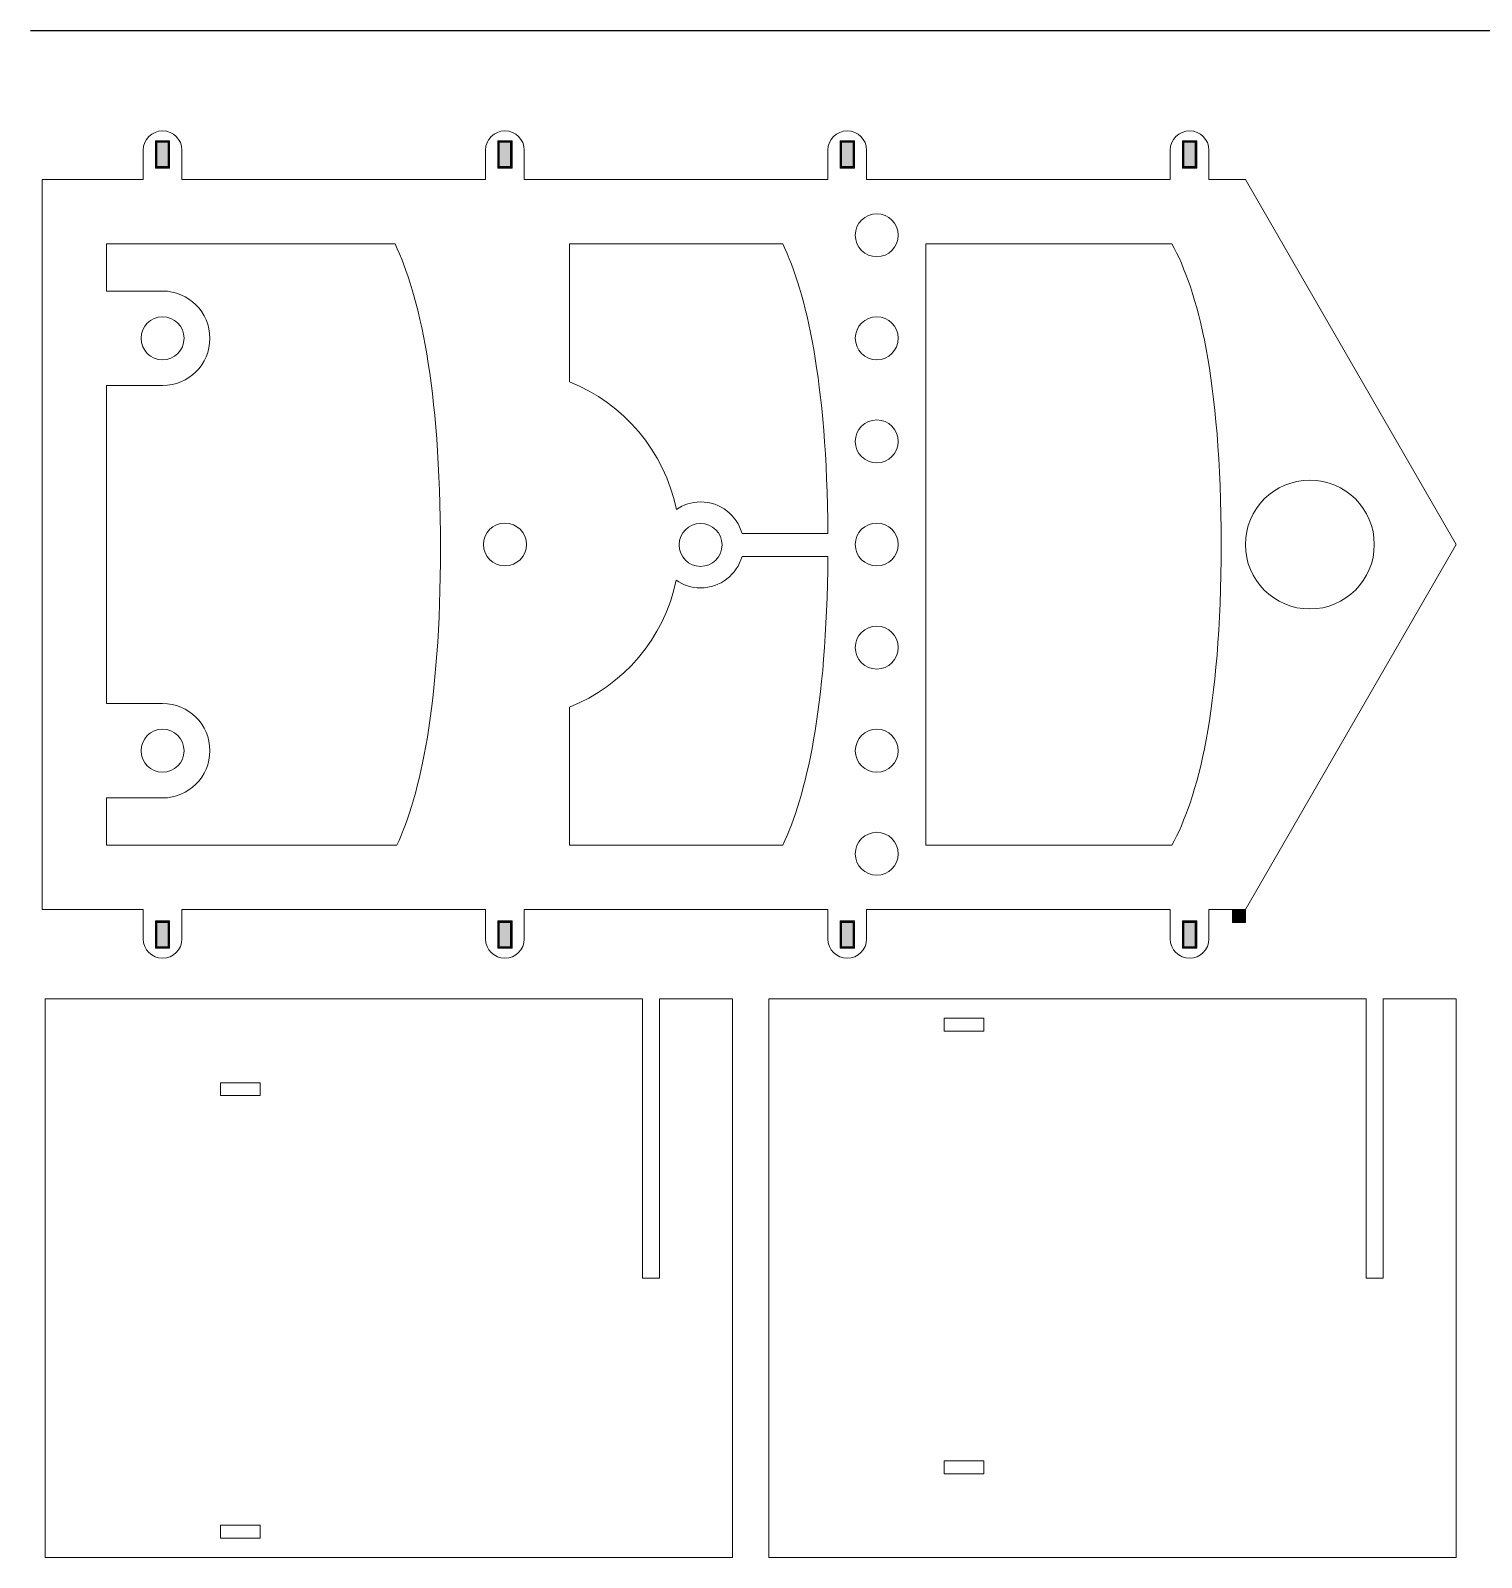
# Model space of a CAD drawing. Header units: inches. Extents: x -152 to 670, y -609 to 902.
# Drawn here: x -9.9 to 327.8, y -354 to 1.4 of the extents above; entities that cross this region are included whole.
import ezdxf

# ---------------------------------------------------------------- set-up
doc = ezdxf.new("R2010")
doc.units = ezdxf.units.IN
doc.header["$MEASUREMENT"] = 0
doc.layers.add('Layer 1', color=7, linetype='Continuous')

msp = doc.modelspace()

# ---------------------------------------------------------------- hatches: boundary and pattern name
at = {"layer": 'Layer 1', "true_color": 0xc4c9ba}
h = msp.add_hatch(color=9, dxfattribs=at)
h.dxf.hatch_style = 2
h.paths.add_polyline_path([(22.52, -24.29), (22.52, -30.6), (19.2, -30.6), (19.2, -24.29)])
h = msp.add_hatch(color=9, dxfattribs=at)
h.dxf.hatch_style = 2
h.paths.add_polyline_path([(20.86, -30.44), (19.36, -30.44), (19.36, -24.44), (22.36, -24.44), (22.36, -30.44)])
h = msp.add_hatch(color=9, dxfattribs=at)
h.dxf.hatch_style = 2
h.paths.add_polyline_path([(22.2, -24.6), (22.2, -30.28), (19.52, -30.28), (19.52, -24.6)])
h = msp.add_hatch(color=9, dxfattribs=at)
h.dxf.hatch_style = 2
h.paths.add_polyline_path([(102.19, -24.29), (102.19, -30.6), (98.87, -30.6), (98.87, -24.29)])
h = msp.add_hatch(color=9, dxfattribs=at)
h.dxf.hatch_style = 2
h.paths.add_polyline_path([(100.53, -30.44), (99.03, -30.44), (99.03, -24.44), (102.03, -24.44), (102.03, -30.44)])
h = msp.add_hatch(color=9, dxfattribs=at)
h.dxf.hatch_style = 2
h.paths.add_polyline_path([(101.87, -24.6), (101.87, -30.28), (99.19, -30.28), (99.19, -24.6)])
h = msp.add_hatch(color=9, dxfattribs=at)
h.dxf.hatch_style = 2
h.paths.add_polyline_path([(181.85, -24.29), (181.85, -30.6), (178.54, -30.6), (178.54, -24.29)])
h = msp.add_hatch(color=9, dxfattribs=at)
h.dxf.hatch_style = 2
h.paths.add_polyline_path([(180.19, -30.44), (178.69, -30.44), (178.69, -24.44), (181.69, -24.44), (181.69, -30.44)])
h = msp.add_hatch(color=9, dxfattribs=at)
h.dxf.hatch_style = 2
h.paths.add_polyline_path([(181.54, -24.6), (181.54, -30.28), (178.85, -30.28), (178.85, -24.6)])
h = msp.add_hatch(color=9, dxfattribs=at)
h.dxf.hatch_style = 2
h.paths.add_polyline_path([(261.52, -24.29), (261.52, -30.6), (258.2, -30.6), (258.2, -24.29)])
h = msp.add_hatch(color=9, dxfattribs=at)
h.dxf.hatch_style = 2
h.paths.add_polyline_path([(259.86, -30.44), (258.36, -30.44), (258.36, -24.44), (261.36, -24.44), (261.36, -30.44)])
h = msp.add_hatch(color=9, dxfattribs=at)
h.dxf.hatch_style = 2
h.paths.add_polyline_path([(261.2, -24.6), (261.2, -30.28), (258.52, -30.28), (258.52, -24.6)])
h = msp.add_hatch(color=9, dxfattribs=at)
h.dxf.hatch_style = 2
h.paths.add_polyline_path([(22.52, -205.88), (22.52, -212.2), (19.2, -212.2), (19.2, -205.88)])
h = msp.add_hatch(color=9, dxfattribs=at)
h.dxf.hatch_style = 2
h.paths.add_polyline_path([(20.86, -206.04), (19.36, -206.04), (19.36, -212.04), (22.36, -212.04), (22.36, -206.04)])
h = msp.add_hatch(color=9, dxfattribs=at)
h.dxf.hatch_style = 2
h.paths.add_polyline_path([(102.19, -205.88), (102.19, -212.2), (98.87, -212.2), (98.87, -205.88)])
h = msp.add_hatch(color=9, dxfattribs=at)
h.dxf.hatch_style = 2
h.paths.add_polyline_path([(100.53, -206.04), (99.03, -206.04), (99.03, -212.04), (102.03, -212.04), (102.03, -206.04)])
h = msp.add_hatch(color=9, dxfattribs=at)
h.dxf.hatch_style = 2
h.paths.add_polyline_path([(181.85, -205.88), (181.85, -212.2), (178.54, -212.2), (178.54, -205.88)])
h = msp.add_hatch(color=9, dxfattribs=at)
h.dxf.hatch_style = 2
h.paths.add_polyline_path([(180.19, -206.04), (178.69, -206.04), (178.69, -212.04), (181.69, -212.04), (181.69, -206.04)])
h = msp.add_hatch(color=9, dxfattribs=at)
h.dxf.hatch_style = 2
h.paths.add_polyline_path([(261.52, -205.88), (261.52, -212.2), (258.2, -212.2), (258.2, -205.88)])
h = msp.add_hatch(color=9, dxfattribs=at)
h.dxf.hatch_style = 2
h.paths.add_polyline_path([(259.86, -206.04), (258.36, -206.04), (258.36, -212.04), (261.36, -212.04), (261.36, -206.04)])
h = msp.add_hatch(color=9, dxfattribs=at)
h.dxf.hatch_style = 2
h.paths.add_polyline_path([(272.85, -203.22), (272.85, -206.22), (269.85, -206.22), (269.85, -203.22)])
h = msp.add_hatch(color=9, dxfattribs=at)
h.dxf.hatch_style = 2
h.paths.add_polyline_path([(22.2, -206.2), (22.2, -211.88), (19.52, -211.88), (19.52, -206.2)])
h = msp.add_hatch(color=9, dxfattribs=at)
h.dxf.hatch_style = 2
h.paths.add_polyline_path([(101.87, -206.2), (101.87, -211.88), (99.19, -211.88), (99.19, -206.2)])
h = msp.add_hatch(color=9, dxfattribs=at)
h.dxf.hatch_style = 2
h.paths.add_polyline_path([(181.54, -206.2), (181.54, -211.88), (178.85, -211.88), (178.85, -206.2)])
h = msp.add_hatch(color=9, dxfattribs=at)
h.dxf.hatch_style = 2
h.paths.add_polyline_path([(261.2, -206.2), (261.2, -211.88), (258.52, -211.88), (258.52, -206.2)])

# ---------------------------------------------------------------- linework, layer by layer
msp.add_line((-9.85, 1.4), (670.15, 1.4))
at = {"layer": 'Layer 1', "color": 7, "lineweight": 13, "true_color": 0xffffff}
for points in [[(22.52, -24.29), (22.52, -30.6), (19.2, -30.6), (19.2, -24.29), (22.52, -24.29)], [(20.86, -30.44), (19.36, -30.44), (19.36, -24.44), (22.36, -24.44), (22.36, -30.44), (20.86, -30.44)], [(22.2, -24.6), (22.2, -30.28), (19.52, -30.28), (19.52, -24.6), (22.2, -24.6)], [(102.19, -24.29), (102.19, -30.6), (98.87, -30.6), (98.87, -24.29), (102.19, -24.29)], [(100.53, -30.44), (99.03, -30.44), (99.03, -24.44), (102.03, -24.44), (102.03, -30.44), (100.53, -30.44)], [(101.87, -24.6), (101.87, -30.28), (99.19, -30.28), (99.19, -24.6), (101.87, -24.6)], [(181.85, -24.29), (181.85, -30.6), (178.54, -30.6), (178.54, -24.29), (181.85, -24.29)], [(180.19, -30.44), (178.69, -30.44), (178.69, -24.44), (181.69, -24.44), (181.69, -30.44), (180.19, -30.44)], [(181.54, -24.6), (181.54, -30.28), (178.85, -30.28), (178.85, -24.6), (181.54, -24.6)], [(261.52, -24.29), (261.52, -30.6), (258.2, -30.6), (258.2, -24.29), (261.52, -24.29)], [(259.86, -30.44), (258.36, -30.44), (258.36, -24.44), (261.36, -24.44), (261.36, -30.44), (259.86, -30.44)], [(261.2, -24.6), (261.2, -30.28), (258.52, -30.28), (258.52, -24.6), (261.2, -24.6)], [(22.52, -205.88), (22.52, -212.2), (19.2, -212.2), (19.2, -205.88), (22.52, -205.88)], [(20.86, -206.04), (19.36, -206.04), (19.36, -212.04), (22.36, -212.04), (22.36, -206.04), (20.86, -206.04)], [(102.19, -205.88), (102.19, -212.2), (98.87, -212.2), (98.87, -205.88), (102.19, -205.88)], [(100.53, -206.04), (99.03, -206.04), (99.03, -212.04), (102.03, -212.04), (102.03, -206.04), (100.53, -206.04)], [(181.85, -205.88), (181.85, -212.2), (178.54, -212.2), (178.54, -205.88), (181.85, -205.88)], [(180.19, -206.04), (178.69, -206.04), (178.69, -212.04), (181.69, -212.04), (181.69, -206.04), (180.19, -206.04)], [(261.52, -205.88), (261.52, -212.2), (258.2, -212.2), (258.2, -205.88), (261.52, -205.88)], [(259.86, -206.04), (258.36, -206.04), (258.36, -212.04), (261.36, -212.04), (261.36, -206.04), (259.86, -206.04)], [(272.85, -203.22), (272.85, -206.22), (269.85, -206.22), (269.85, -203.22), (272.85, -203.22)], [(22.2, -206.2), (22.2, -211.88), (19.52, -211.88), (19.52, -206.2), (22.2, -206.2)], [(101.87, -206.2), (101.87, -211.88), (99.19, -211.88), (99.19, -206.2), (101.87, -206.2)], [(181.54, -206.2), (181.54, -211.88), (178.85, -211.88), (178.85, -206.2), (181.54, -206.2)], [(261.2, -206.2), (261.2, -211.88), (258.52, -211.88), (258.52, -206.2), (261.2, -206.2)], [(153.52, -224.04), (136.52, -224.04), (136.52, -289.04), (132.52, -289.04), (132.52, -224.04), (-6.48, -224.04), (-6.48, -354.04), (153.52, -354.04), (153.52, -224.04)], [(321.93, -354.04), (321.93, -224.04), (304.93, -224.04), (304.93, -289.04), (300.93, -289.04), (300.93, -224.04), (161.93, -224.04), (161.93, -354.04), (321.93, -354.04), (321.93, -354.04)], [(211.97, -231.54), (202.78, -231.54), (202.78, -228.54), (211.97, -228.54), (211.97, -231.54)], [(43.56, -246.54), (34.37, -246.54), (34.37, -243.54), (43.56, -243.54), (43.56, -246.54)], [(211.97, -334.54), (202.78, -334.54), (202.78, -331.54), (211.97, -331.54), (211.97, -334.54)], [(43.56, -349.54), (34.37, -349.54), (34.37, -346.54), (43.56, -346.54), (43.56, -349.54)]]:
    msp.add_lwpolyline(points, dxfattribs=at)
for points, knots in [([(150.03, -203.24), (150.03, -203.24), (175.69, -203.24), (175.69, -203.24), (175.69, -203.24), (175.69, -210.04), (175.69, -210.04), (175.69, -212.53), (177.71, -214.54), (180.2, -214.54), (182.68, -214.54), (184.7, -212.53), (184.7, -210.04), (184.7, -210.04), (184.7, -203.24), (184.7, -203.24), (184.7, -203.24), (198.46, -203.24), (198.46, -203.24), (198.46, -203.24), (255.36, -203.24), (255.36, -203.24), (255.36, -203.24), (255.36, -210.04), (255.36, -210.04), (255.36, -212.53), (257.38, -214.54), (259.86, -214.54), (262.35, -214.54), (264.36, -212.53), (264.36, -210.04), (264.36, -210.04), (264.36, -203.24), (264.36, -203.24), (264.36, -203.24), (272.86, -203.24), (272.86, -203.24), (272.86, -203.24), (321.93, -118.24), (321.93, -118.24), (321.93, -118.24), (272.86, -33.24), (272.86, -33.24), (272.86, -33.24), (264.36, -33.24), (264.36, -33.24), (264.36, -33.24), (264.36, -26.44), (264.36, -26.44), (264.36, -23.96), (262.35, -21.94), (259.86, -21.94), (257.38, -21.94), (255.36, -23.96), (255.36, -26.44), (255.36, -26.44), (255.36, -33.24), (255.36, -33.24), (255.36, -33.24), (198.46, -33.24), (198.46, -33.24), (198.46, -33.24), (184.7, -33.24), (184.7, -33.24), (184.7, -33.24), (184.7, -26.44), (184.7, -26.44), (184.7, -23.96), (182.68, -21.94), (180.19, -21.94), (177.71, -21.94), (175.69, -23.96), (175.69, -26.44), (175.69, -26.44), (175.69, -33.24), (175.69, -33.24), (175.69, -33.24), (150.03, -33.24), (150.03, -33.24), (150.03, -33.24), (115.53, -33.24), (115.53, -33.24), (115.53, -33.24), (105.03, -33.24), (105.03, -33.24), (105.03, -33.24), (105.03, -26.44), (105.03, -26.44), (105.03, -23.96), (103.01, -21.94), (100.53, -21.94), (98.04, -21.94), (96.03, -23.96), (96.03, -26.44), (96.03, -26.44), (96.03, -33.24), (96.03, -33.24), (96.03, -33.24), (59.86, -33.24), (59.86, -33.24), (59.86, -33.24), (25.36, -33.24), (25.36, -33.24), (25.36, -33.24), (25.36, -26.44), (25.36, -26.44), (25.36, -23.96), (23.35, -21.94), (20.86, -21.94), (18.38, -21.94), (16.36, -23.96), (16.36, -26.44), (16.36, -26.44), (16.36, -33.24), (16.36, -33.24), (16.36, -33.24), (-7.14, -33.24), (-7.14, -33.24), (-7.14, -33.24), (-7.14, -203.24), (-7.14, -203.24), (-7.14, -203.24), (16.36, -203.24), (16.36, -203.24), (16.36, -203.24), (16.36, -210.04), (16.36, -210.04), (16.36, -212.53), (18.38, -214.54), (20.86, -214.54), (23.35, -214.54), (25.36, -212.53), (25.36, -210.04), (25.36, -210.04), (25.36, -203.24), (25.36, -203.24), (25.36, -203.24), (59.86, -203.24), (59.86, -203.24), (59.86, -203.24), (59.93, -203.25), (60.05, -203.24), (60.05, -203.24), (96.03, -203.24), (96.03, -203.24), (96.03, -203.24), (96.03, -210.04), (96.03, -210.04), (96.03, -212.53), (98.04, -214.54), (100.53, -214.54), (103.01, -214.54), (105.03, -212.53), (105.03, -210.04), (105.03, -210.04), (105.03, -203.24), (105.03, -203.24), (105.03, -203.24), (115.53, -203.24), (115.53, -203.24), (115.53, -203.24), (150.03, -203.24), (150.03, -203.24)], [0, 0, 0, 0, 1, 1, 1, 2, 2, 2, 3, 3, 3, 4, 4, 4, 5, 5, 5, 6, 6, 6, 7, 7, 7, 8, 8, 8, 9, 9, 9, 10, 10, 10, 11, 11, 11, 12, 12, 12, 13, 13, 13, 14, 14, 14, 15, 15, 15, 16, 16, 16, 17, 17, 17, 18, 18, 18, 19, 19, 19, 20, 20, 20, 21, 21, 21, 22, 22, 22, 23, 23, 23, 24, 24, 24, 25, 25, 25, 26, 26, 26, 27, 27, 27, 28, 28, 28, 29, 29, 29, 30, 30, 30, 31, 31, 31, 32, 32, 32, 33, 33, 33, 34, 34, 34, 35, 35, 35, 36, 36, 36, 37, 37, 37, 38, 38, 38, 39, 39, 39, 40, 40, 40, 41, 41, 41, 42, 42, 42, 43, 43, 43, 44, 44, 44, 45, 45, 45, 46, 46, 46, 47, 47, 47, 48, 48, 48, 49, 49, 49, 50, 50, 50, 51, 51, 51, 52, 52, 52, 53, 53, 53, 54, 54, 54, 54]), ([(187.07, -41.24), (189.84, -41.24), (192.07, -43.48), (192.07, -46.25), (192.07, -49.01), (189.84, -51.24), (187.07, -51.24), (184.31, -51.24), (182.07, -49.01), (182.07, -46.25), (182.07, -43.48), (184.31, -41.24), (187.07, -41.24)], [0, 0, 0, 0, 1, 1, 1, 2, 2, 2, 3, 3, 3, 4, 4, 4, 4]), ([(7.86, -188.24), (7.86, -188.24), (7.86, -177.24), (7.86, -177.24), (7.86, -177.24), (20.86, -177.24), (20.86, -177.24), (26.94, -177.24), (31.86, -172.32), (31.86, -166.24), (31.86, -160.17), (26.94, -155.24), (20.86, -155.24), (20.86, -155.24), (7.86, -155.24), (7.86, -155.24), (7.86, -155.24), (7.86, -81.24), (7.86, -81.24), (7.86, -81.24), (20.86, -81.24), (20.86, -81.24), (26.94, -81.24), (31.86, -76.32), (31.86, -70.24), (31.86, -64.17), (26.94, -59.24), (20.86, -59.24), (20.86, -59.24), (7.86, -59.24), (7.86, -59.24), (7.86, -59.24), (7.86, -48.24), (7.86, -48.24), (7.86, -48.24), (74.96, -48.24), (74.96, -48.24), (80.54, -60.07), (85.53, -81.2), (85.53, -119.01), (85.53, -155.84), (80.79, -176.58), (75.39, -188.24), (75.39, -188.24), (7.86, -188.24), (7.86, -188.24), (7.86, -188.24), (7.86, -188.24), (7.86, -188.24)], [0, 0, 0, 0, 1, 1, 1, 2, 2, 2, 3, 3, 3, 4, 4, 4, 5, 5, 5, 6, 6, 6, 7, 7, 7, 8, 8, 8, 9, 9, 9, 10, 10, 10, 11, 11, 11, 12, 12, 12, 13, 13, 13, 14, 14, 14, 15, 15, 15, 16, 16, 16, 16]), ([(140.44, -110.06), (137.67, -96.49), (128.15, -85.37), (115.53, -80.37), (115.53, -80.37), (115.53, -48.24), (115.53, -48.24), (115.53, -48.24), (165.19, -48.24), (165.19, -48.24), (170.62, -59.71), (175.46, -79.95), (175.69, -115.65), (175.69, -115.65), (155.71, -115.65), (155.71, -115.65), (154.53, -111.43), (150.67, -108.33), (146.07, -108.33), (143.98, -108.33), (142.04, -108.97), (140.44, -110.06)], [0, 0, 0, 0, 1, 1, 1, 2, 2, 2, 3, 3, 3, 4, 4, 4, 5, 5, 5, 6, 6, 6, 7, 7, 7, 7]), ([(255.74, -48.24), (261.71, -59.04), (267.2, -79.51), (267.2, -118.25), (267.2, -156.99), (261.71, -177.45), (255.74, -188.24), (255.74, -188.24), (198.46, -188.24), (198.46, -188.24), (198.46, -188.24), (198.46, -48.24), (198.46, -48.24), (198.46, -48.24), (255.74, -48.24), (255.74, -48.24)], [0, 0, 0, 0, 1, 1, 1, 2, 2, 2, 3, 3, 3, 4, 4, 4, 5, 5, 5, 5]), ([(20.86, -75.24), (18.1, -75.24), (15.86, -73.01), (15.86, -70.24), (15.86, -67.48), (18.1, -65.24), (20.86, -65.24), (20.87, -65.24), (20.87, -65.25), (20.87, -65.25), (20.88, -65.25), (20.88, -65.24), (20.88, -65.24), (23.64, -65.24), (25.88, -67.48), (25.88, -70.24), (25.88, -73.01), (23.64, -75.24), (20.88, -75.24), (20.88, -75.24), (20.87, -75.24), (20.87, -75.24), (20.87, -75.24), (20.86, -75.24), (20.86, -75.24)], [0, 0, 0, 0, 1, 1, 1, 2, 2, 2, 3, 3, 3, 4, 4, 4, 5, 5, 5, 6, 6, 6, 7, 7, 7, 8, 8, 8, 8]), ([(187.07, -65.24), (189.84, -65.24), (192.07, -67.48), (192.07, -70.24), (192.07, -73.01), (189.84, -75.24), (187.07, -75.24), (184.31, -75.24), (182.08, -73.01), (182.08, -70.24), (182.08, -67.48), (184.31, -65.24), (187.07, -65.24)], [0, 0, 0, 0, 1, 1, 1, 2, 2, 2, 3, 3, 3, 4, 4, 4, 4]), ([(187.07, -89.24), (189.84, -89.24), (192.07, -91.48), (192.07, -94.24), (192.07, -97.01), (189.84, -99.24), (187.07, -99.24), (184.31, -99.24), (182.07, -97.01), (182.07, -94.24), (182.07, -91.48), (184.31, -89.24), (187.07, -89.24)], [0, 0, 0, 0, 1, 1, 1, 2, 2, 2, 3, 3, 3, 4, 4, 4, 4]), ([(302.85, -118.25), (302.85, -126.53), (296.14, -133.25), (287.85, -133.25), (279.57, -133.25), (272.85, -126.53), (272.85, -118.25), (272.85, -109.96), (279.57, -103.25), (287.85, -103.25), (296.14, -103.25), (302.85, -109.96), (302.85, -118.25)], [0, 0, 0, 0, 1, 1, 1, 2, 2, 2, 3, 3, 3, 4, 4, 4, 4]), ([(100.55, -123.24), (97.79, -123.24), (95.55, -121.01), (95.55, -118.24), (95.55, -115.48), (97.79, -113.24), (100.55, -113.24), (103.31, -113.24), (105.55, -115.48), (105.55, -118.24), (105.55, -121.01), (103.31, -123.24), (100.55, -123.24)], [0, 0, 0, 0, 1, 1, 1, 2, 2, 2, 3, 3, 3, 4, 4, 4, 4]), ([(141.07, -118.33), (141.07, -115.57), (143.31, -113.33), (146.07, -113.33), (148.83, -113.33), (151.07, -115.57), (151.07, -118.33), (151.07, -121.09), (148.83, -123.33), (146.07, -123.33), (143.31, -123.33), (141.07, -121.09), (141.07, -118.33)], [0, 0, 0, 0, 1, 1, 1, 2, 2, 2, 3, 3, 3, 4, 4, 4, 4]), ([(182.07, -118.24), (182.07, -115.48), (184.31, -113.24), (187.07, -113.24), (189.84, -113.24), (192.07, -115.48), (192.07, -118.24), (192.07, -121), (189.84, -123.24), (187.07, -123.24), (184.31, -123.24), (182.07, -121), (182.07, -118.24)], [0, 0, 0, 0, 1, 1, 1, 2, 2, 2, 3, 3, 3, 4, 4, 4, 4]), ([(115.53, -188.24), (115.53, -188.24), (115.53, -156.12), (115.53, -156.12), (128.1, -151.14), (137.6, -140.08), (140.41, -126.57), (142.02, -127.68), (143.97, -128.33), (146.07, -128.33), (150.67, -128.33), (154.53, -125.23), (155.71, -121.01), (155.71, -121.01), (175.68, -121.01), (175.68, -121.01), (175.45, -156.6), (170.61, -176.79), (165.19, -188.24), (165.19, -188.24), (115.53, -188.24), (115.53, -188.24)], [0, 0, 0, 0, 1, 1, 1, 2, 2, 2, 3, 3, 3, 4, 4, 4, 5, 5, 5, 6, 6, 6, 7, 7, 7, 7]), ([(187.07, -147.24), (184.31, -147.24), (182.07, -145), (182.07, -142.24), (182.07, -139.48), (184.31, -137.24), (187.07, -137.24), (189.84, -137.24), (192.07, -139.48), (192.07, -142.24), (192.07, -145), (189.84, -147.24), (187.07, -147.24)], [0, 0, 0, 0, 1, 1, 1, 2, 2, 2, 3, 3, 3, 4, 4, 4, 4]), ([(20.86, -171.24), (18.1, -171.24), (15.86, -169), (15.86, -166.24), (15.86, -163.48), (18.1, -161.24), (20.86, -161.24), (20.87, -161.24), (20.87, -161.24), (20.87, -161.24), (20.88, -161.24), (20.88, -161.24), (20.88, -161.24), (23.64, -161.24), (25.88, -163.48), (25.88, -166.24), (25.88, -169.01), (23.64, -171.24), (20.88, -171.24), (20.88, -171.24), (20.87, -171.24), (20.87, -171.24), (20.87, -171.24), (20.86, -171.24), (20.86, -171.24)], [0, 0, 0, 0, 1, 1, 1, 2, 2, 2, 3, 3, 3, 4, 4, 4, 5, 5, 5, 6, 6, 6, 7, 7, 7, 8, 8, 8, 8]), ([(187.07, -171.24), (184.31, -171.24), (182.08, -169.01), (182.08, -166.24), (182.08, -163.48), (184.31, -161.24), (187.07, -161.24), (189.84, -161.24), (192.07, -163.48), (192.07, -166.24), (192.07, -169.01), (189.84, -171.24), (187.07, -171.24)], [0, 0, 0, 0, 1, 1, 1, 2, 2, 2, 3, 3, 3, 4, 4, 4, 4]), ([(182.07, -190.24), (182.07, -187.48), (184.31, -185.24), (187.07, -185.24), (189.84, -185.24), (192.07, -187.48), (192.07, -190.24), (192.07, -193), (189.84, -195.24), (187.07, -195.24), (184.31, -195.24), (182.07, -193), (182.07, -190.24)], [0, 0, 0, 0, 1, 1, 1, 2, 2, 2, 3, 3, 3, 4, 4, 4, 4])]:
    msp.add_open_spline(points, degree=3, knots=knots, dxfattribs=at)

doc.saveas('drawing.dxf')
